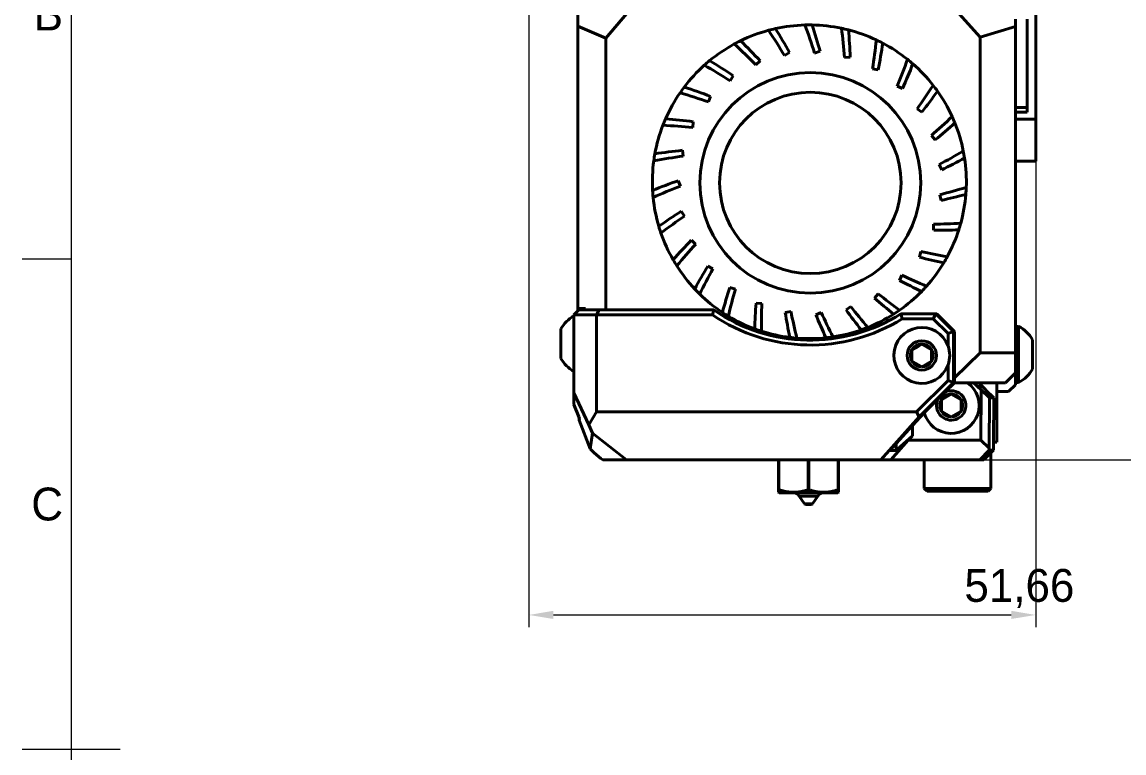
# Model space of a CAD drawing. Header units: millimetres. Extents: x 15 to 415, y 5 to 292.
# Drawn here: x 15 to 127.3, y 148.1 to 222.7 of the extents above; entities that cross this region are included whole.
import ezdxf

# ---------------------------------------------------------------- set-up
doc = ezdxf.new("R2010")
doc.units = ezdxf.units.MM
for name, color, linetype in [('Annotations', 7, 'Continuous'), ('Border', 7, 'Continuous'), ('Geometries', 7, 'Continuous')]:
    doc.layers.add(name, color=color, linetype=linetype)
doc.styles.add('Shapr0', font='txt', dxfattribs={"height": 3.3495})
doc.styles.add('Shapr2', font='txt', dxfattribs={"height": 3.3495})
doc.dimstyles.new('ISO-25', dxfattribs={"dimtxt": 2.5, "dimasz": 2.5, "dimexe": 1.25, "dimexo": 0.625, "dimtad": 1, "dimtxsty": 'Standard', "dimcen": 2.5, "dimadec": 0, "dimazin": 0, "dimtfac": 1, "dimtmove": 0, "dimatfit": 3, "dimfxl": 1, "dimarcsym": 0})

# ---------------------------------------------------------------- blocks, each defined once
blk = doc.blocks.new('*D2')
at = {"layer": 'Annotations', "color": 0, "linetype": 'Continuous', "lineweight": 15}
for p, q in [((73.97, 280.02), (155.9, 280.02)), ((154.65, 180.52), (154.65, 277.52)), ((77.22, 178.02), (155.9, 178.02))]:
    blk.add_line(p, q, dxfattribs=at)
at = {"layer": 'Annotations', "color": 0}
for points in [[(155.07, 277.52), (154.23, 277.52), (154.65, 280.02)], [(154.23, 180.52), (155.07, 180.52), (154.65, 178.02)]]:
    blk.add_solid(points, dxfattribs=at)
at = {"layer": 'Defpoints', "color": 0}
for p in [(73.34, 280.02), (154.65, 280.02), (76.6, 178.02)]:
    blk.add_point(p, dxfattribs=at)
at = {"layer": 'Annotations', "color": 0, "lineweight": 15, "insert": (152.28, 225.58), "char_height": 3.349, "attachment_point": 5, "rotation": 90, "style": 'Shapr2'}
blk.add_mtext('\\A1;102', dxfattribs=at)
blk = doc.blocks.new('*D3')
at = {"layer": 'Annotations', "color": 0, "linetype": 'Continuous', "lineweight": 15}
for p, q in [((66.65, 238.88), (66.65, 160.96)), ((118.31, 212.14), (118.31, 160.96)), ((69.15, 162.21), (115.81, 162.21))]:
    blk.add_line(p, q, dxfattribs=at)
at = {"layer": 'Annotations', "color": 0}
for points in [[(69.15, 162.63), (69.15, 161.8), (66.65, 162.21)], [(115.81, 161.8), (115.81, 162.63), (118.31, 162.21)]]:
    blk.add_solid(points, dxfattribs=at)
at = {"layer": 'Defpoints', "color": 0}
for p in [(66.65, 239.51), (118.31, 212.76), (118.31, 162.21)]:
    blk.add_point(p, dxfattribs=at)
at = {"layer": 'Annotations', "color": 0, "lineweight": 15, "insert": (116.64, 164.91), "char_height": 3.349, "attachment_point": 5, "style": 'Shapr2'}
blk.add_mtext('\\A1;51,66', dxfattribs=at)

msp = doc.modelspace()

# ---------------------------------------------------------------- linework, layer by layer
at = {"layer": 'Border', "linetype": 'Continuous', "lineweight": 15}
for p, q in [((20, 287), (20, 10)), ((20, 198.5), (15, 198.5)), ((25, 148.5), (15, 148.5))]:
    msp.add_line(p, q, dxfattribs=at)
at = {"layer": 'Geometries', "linetype": 'Continuous', "lineweight": 40}
for p, q in [((77.762, 224.88), (74.502, 221.05)), ((112.659, 221.129), (109.283, 224.88)), ((71.636, 223.481), (71.636, 222.275)), ((118.311, 223.481), (118.311, 212.763)), ((116.236, 222.981), (116.236, 222.224)), ((117.435, 222.981), (117.435, 213.981)), ((71.636, 193.473), (71.636, 222.275)), ((74.502, 221.05), (71.636, 222.275)), ((116.236, 222.224), (112.659, 221.129)), ((116.236, 222.224), (116.236, 213.981)), ((74.502, 221.05), (74.502, 193.323)), ((112.659, 188.937), (112.659, 221.129)), ((92.704, 219.263), (93.22, 219.57)), ((95.77, 219.52), (96.343, 219.699)), ((98.813, 219.063), (99.411, 219.105)), ((89.781, 218.307), (90.212, 218.724)), ((101.667, 217.917), (102.26, 217.82)), ((87.156, 216.701), (87.48, 217.206)), ((104.181, 216.143), (104.735, 215.912)), ((84.973, 214.534), (85.171, 215.1)), ((106.218, 213.837), (106.703, 213.485)), ((116.236, 213.981), (117.435, 213.981)), ((116.236, 213.981), (116.236, 213.481)), ((117.435, 213.481), (116.236, 213.481)), ((116.236, 213.481), (116.236, 212.763)), ((117.435, 213.981), (117.435, 213.481)), ((83.348, 211.921), (83.41, 212.518)), ((116.236, 212.763), (118.311, 212.763)), ((116.236, 212.763), (116.236, 208.481)), ((118.311, 212.763), (118.311, 208.481)), ((107.668, 211.124), (108.059, 210.669)), ((82.37, 209.005), (82.293, 209.6)), ((108.453, 208.149), (108.729, 207.617)), ((118.311, 208.481), (116.236, 208.481)), ((116.236, 208.481), (116.236, 190.282)), ((82.09, 205.941), (81.878, 206.502)), ((108.531, 205.074), (108.677, 204.492)), ((82.525, 202.895), (82.189, 203.392)), ((107.898, 202.063), (107.905, 201.463)), ((83.65, 200.032), (83.209, 200.438)), ((106.588, 199.28), (106.456, 198.694)), ((85.405, 197.505), (84.882, 197.799)), ((104.671, 196.874), (104.408, 196.334)), ((87.696, 195.452), (87.119, 195.617)), ((102.25, 194.974), (101.87, 194.51)), ((71.236, 192.823), (71.636, 193.223)), ((71.636, 193.473), (71.936, 193.473)), ((71.636, 193.223), (71.636, 193.473)), ((71.636, 193.223), (71.736, 193.323)), ((71.736, 193.323), (71.936, 193.323)), ((71.936, 193.473), (72.436, 193.473)), ((71.936, 193.473), (71.936, 193.323)), ((71.936, 193.323), (72.436, 193.323)), ((72.436, 193.323), (72.436, 193.473)), ((72.436, 193.323), (73.825, 193.323)), ((73.825, 193.323), (73.537, 192.823)), ((73.825, 193.323), (74.502, 193.323)), ((74.502, 193.323), (84.483, 193.323)), ((85.512, 193.323), (84.483, 193.323)), ((90.399, 193.982), (89.799, 194.009)), ((93.367, 193.174), (92.778, 193.063)), ((99.457, 193.685), (98.98, 193.32)), ((71.236, 192.689), (71.236, 192.823)), ((73.537, 192.823), (71.236, 192.823)), ((71.236, 187.076), (71.236, 192.689)), ((73.537, 182.926), (73.537, 192.823)), ((85.357, 192.823), (73.537, 192.823)), ((96.442, 193.074), (95.894, 192.829)), ((104.558, 192.923), (105.693, 192.923)), ((107.852, 192.423), (104.702, 192.423)), ((107.351, 192.923), (105.693, 192.923)), ((108.12, 192.923), (107.351, 192.923)), ((107.852, 192.423), (108.122, 192.921)), ((109.372, 190.914), (107.852, 192.423)), ((108.12, 192.923), (108.122, 192.921)), ((108.12, 192.923), (108.182, 192.923)), ((108.122, 192.921), (109.933, 191.123)), ((108.23, 192.923), (108.182, 192.923)), ((108.23, 192.923), (110.044, 191.123)), ((69.919, 188.382), (69.919, 191.382)), ((109.372, 190.914), (109.933, 191.12)), ((109.372, 189.659), (109.372, 190.914)), ((109.933, 191.123), (109.933, 191.12)), ((110.044, 191.123), (109.933, 191.123)), ((109.933, 191.12), (109.933, 185.925)), ((110.044, 191.123), (110.044, 190.619)), ((116.319, 191.632), (116.319, 190.282)), ((116.567, 191.632), (116.319, 191.632)), ((116.567, 191.632), (116.567, 185.932)), ((106.694, 189.837), (106.344, 189.635)), ((106.694, 189.837), (106.877, 189.732)), ((110.044, 186.411), (110.044, 190.619)), ((116.319, 190.282), (116.236, 190.282)), ((116.236, 190.282), (116.236, 188.937)), ((116.319, 190.282), (116.319, 187.282)), ((117.969, 190.282), (117.969, 187.282)), ((105.694, 189.26), (106.344, 189.635)), ((105.694, 189.26), (105.694, 188.105)), ((107.694, 189.26), (106.877, 189.732)), ((107.694, 188.105), (107.694, 189.26)), ((110.044, 186.384), (112.659, 188.937)), ((112.659, 188.937), (116.236, 188.937)), ((116.236, 188.937), (116.236, 187.282)), ((105.694, 188.105), (105.762, 188.066)), ((106.344, 187.73), (105.762, 188.066)), ((106.694, 187.528), (106.344, 187.73)), ((106.694, 187.528), (107.694, 188.105)), ((109.372, 186.131), (109.372, 187.706)), ((71.236, 184.871), (71.236, 187.076)), ((115.236, 185.891), (116.236, 186.891)), ((116.236, 187.282), (116.319, 187.282)), ((116.236, 187.282), (116.236, 186.891)), ((116.236, 186.891), (116.236, 185.691)), ((116.319, 187.282), (116.319, 185.932)), ((106.143, 182.926), (109.372, 186.131)), ((109.933, 185.923), (108.746, 184.744)), ((110.012, 185.891), (109.051, 184.938)), ((109.372, 186.131), (109.933, 185.925)), ((109.933, 185.925), (109.933, 185.923)), ((109.933, 185.923), (110.044, 185.923)), ((110.012, 185.891), (110.044, 185.923)), ((111.365, 185.891), (110.012, 185.891)), ((110.044, 186.389), (110.044, 186.411)), ((110.044, 186.384), (110.044, 186.389)), ((110.044, 186.384), (110.044, 185.923)), ((111.942, 185.891), (111.365, 185.891)), ((112.444, 185.891), (111.942, 185.891)), ((112.381, 185.507), (112.731, 185.155)), ((112.894, 185.497), (112.381, 185.507)), ((112.837, 185.891), (112.444, 185.891)), ((112.837, 185.891), (113.185, 185.891)), ((113.182, 185.206), (112.894, 185.497)), ((113.236, 185.891), (113.185, 185.891)), ((114.344, 185.891), (113.236, 185.891)), ((114.344, 184.991), (114.344, 185.891)), ((115.236, 185.891), (114.344, 185.891)), ((115.536, 184.991), (116.236, 185.691)), ((116.567, 185.932), (116.319, 185.932)), ((71.236, 184.871), (72.766, 181.592)), ((71.236, 183.674), (71.236, 184.871)), ((108.539, 184.539), (106.412, 182.427)), ((107.214, 183.114), (108.344, 184.236)), ((108.344, 184.236), (109.051, 184.938)), ((108.746, 184.744), (108.539, 184.539)), ((108.694, 184.16), (108.768, 184.202)), ((109.694, 184.737), (108.768, 184.202)), ((110.694, 184.16), (109.694, 184.737)), ((112.702, 180.023), (112.731, 185.155)), ((112.731, 185.155), (113.583, 184.341)), ((113.182, 185.206), (113.236, 185.151)), ((114.039, 184.341), (113.236, 185.151)), ((113.583, 184.341), (113.554, 179.209)), ((113.583, 184.341), (114.039, 184.341)), ((114.039, 184.341), (114.013, 179.823)), ((114.344, 179.823), (114.344, 184.991)), ((115.536, 184.991), (114.344, 184.991)), ((71.236, 183.674), (71.755, 182.403)), ((106.947, 182.823), (107.214, 183.114)), ((108.694, 184.16), (108.694, 183.934)), ((108.694, 183.48), (108.694, 183.934)), ((108.694, 183.005), (108.694, 183.48)), ((110.694, 183.005), (110.694, 184.16)), ((71.755, 182.403), (71.822, 182.241)), ((71.763, 182.08), (71.755, 182.403)), ((71.822, 182.241), (71.763, 182.08)), ((72.891, 179.145), (71.763, 182.08)), ((72.766, 181.592), (73.537, 182.926)), ((106.143, 182.926), (73.537, 182.926)), ((102.515, 178.023), (106.412, 182.427)), ((105.752, 181.519), (106.947, 182.823)), ((106.412, 182.427), (106.143, 182.926)), ((108.694, 183.005), (108.987, 182.836)), ((109.694, 182.428), (108.987, 182.836)), ((109.694, 182.428), (110.694, 183.005)), ((109.694, 182.082), (109.718, 182.083)), ((72.766, 181.592), (73.124, 180.747)), ((104.08, 179.696), (105.752, 181.519)), ((105.752, 181.519), (105.752, 180.467)), ((73.124, 180.747), (72.891, 179.145)), ((76.599, 178.023), (73.124, 180.747)), ((103.438, 178.996), (104.08, 179.696)), ((103.534, 178.023), (105.304, 180.023)), ((104.088, 178.996), (104.08, 179.696)), ((105.752, 180.467), (104.232, 179.123)), ((105.752, 180.467), (105.304, 180.023)), ((105.304, 180.023), (110.63, 180.023)), ((112.702, 180.023), (110.63, 180.023)), ((113.554, 179.209), (112.702, 180.023)), ((114.013, 179.823), (114.009, 179.023)), ((114.344, 179.823), (114.013, 179.823)), ((72.891, 179.145), (73.307, 178.729)), ((73.307, 178.729), (73.973, 178.18)), ((103.438, 178.996), (104.088, 178.996)), ((104.088, 178.996), (104.232, 179.123)), ((112.607, 178.023), (113.562, 179.023)), ((113.744, 178.759), (113.021, 178.037)), ((113.554, 179.209), (113.562, 179.023)), ((113.562, 179.023), (114.009, 179.023)), ((114.009, 179.023), (113.744, 178.759)), ((113.744, 178.759), (113.744, 175.123)), ((73.973, 178.18), (74.175, 178.023)), ((76.599, 178.023), (74.175, 178.023)), ((92.097, 178.023), (76.599, 178.023)), ((92.097, 178.023), (92.097, 174.981)), ((92.136, 178.023), (92.097, 178.023)), ((92.135, 175.294), (92.136, 178.023)), ((95.108, 178.023), (92.136, 178.023)), ((95.108, 178.023), (95.109, 176.219)), ((95.186, 178.023), (95.108, 178.023)), ((95.186, 178.023), (95.185, 176.217)), ((98.158, 178.023), (95.186, 178.023)), ((98.158, 178.023), (98.159, 174.981)), ((98.197, 178.023), (98.158, 178.023)), ((98.197, 174.981), (98.197, 178.023)), ((102.515, 178.023), (98.197, 178.023)), ((103.534, 178.023), (102.515, 178.023)), ((103.534, 178.023), (104.214, 178.023)), ((104.214, 178.023), (106.043, 178.023)), ((106.944, 178.023), (106.043, 178.023)), ((106.944, 178.023), (106.944, 175.123)), ((106.944, 178.023), (110.911, 178.023)), ((110.911, 178.023), (111.691, 178.023)), ((112.607, 178.023), (111.691, 178.023)), ((113.006, 178.023), (112.607, 178.023)), ((113.021, 178.037), (113.006, 178.023)), ((92.135, 174.981), (92.135, 175.294)), ((95.109, 174.981), (95.109, 176.219)), ((95.185, 174.981), (95.185, 176.217)), ((92.097, 174.981), (92.097, 174.722)), ((92.135, 174.981), (92.097, 174.981)), ((92.097, 174.722), (92.167, 174.681)), ((92.18, 174.967), (92.135, 174.981)), ((93.53, 174.681), (92.167, 174.681)), ((96.764, 174.681), (93.53, 174.681)), ((94.186, 174.34), (94.751, 173.533)), ((96.108, 174.34), (94.186, 174.34)), ((95.185, 174.981), (95.109, 174.981)), ((96.108, 174.34), (95.543, 173.533)), ((98.127, 174.681), (96.764, 174.681)), ((98.197, 174.722), (98.127, 174.681)), ((98.197, 174.981), (98.159, 174.981)), ((98.197, 174.722), (98.197, 174.981)), ((106.944, 175.123), (107.244, 174.823)), ((106.944, 175.123), (113.744, 175.123)), ((113.444, 174.823), (107.244, 174.823)), ((113.744, 175.123), (113.444, 174.823)), ((95.543, 173.533), (94.751, 173.533)), ((95.445, 173.481), (94.849, 173.481))]:
    msp.add_line(p, q, dxfattribs=at)
at = {"layer": 'Geometries', "linetype": 'Continuous', "lineweight": 40, "flags": 128}
for points in [[(85.512, 193.323), (85.434, 193.073), (85.357, 192.823)], [(104.702, 192.423), (104.63, 192.673), (104.558, 192.923)], [(95.109, 174.981), (95.066, 174.968), (95.024, 174.954), (94.982, 174.941), (94.941, 174.929), (94.9, 174.917), (94.86, 174.905), (94.819, 174.894), (94.776, 174.882), (94.732, 174.871), (94.689, 174.86), (94.647, 174.849), (94.604, 174.839), (94.557, 174.829), (94.511, 174.819), (94.465, 174.809), (94.419, 174.8), (94.374, 174.792), (94.329, 174.784), (94.284, 174.776), (94.239, 174.769), (94.189, 174.762), (94.139, 174.755), (94.089, 174.749), (94.039, 174.743), (93.989, 174.739), (93.94, 174.734), (93.891, 174.731), (93.837, 174.727), (93.783, 174.725), (93.729, 174.723), (93.676, 174.722), (93.622, 174.722), (93.573, 174.722), (93.525, 174.723), (93.476, 174.724), (93.427, 174.726), (93.378, 174.729), (93.33, 174.732), (93.282, 174.736), (93.233, 174.741), (93.185, 174.746), (93.135, 174.751), (93.085, 174.758), (93.034, 174.765), (92.984, 174.772), (92.933, 174.781), (92.881, 174.79), (92.83, 174.799), (92.789, 174.807), (92.747, 174.816), (92.706, 174.824), (92.664, 174.834), (92.622, 174.844), (92.58, 174.854), (92.538, 174.864), (92.496, 174.875), (92.453, 174.886), (92.409, 174.898), (92.365, 174.911), (92.32, 174.924), (92.274, 174.938), (92.229, 174.952), (92.182, 174.966), (92.18, 174.967)], [(98.159, 174.981), (98.116, 174.968), (98.074, 174.954), (98.032, 174.941), (97.991, 174.929), (97.95, 174.917), (97.91, 174.905), (97.869, 174.894), (97.826, 174.882), (97.782, 174.871), (97.739, 174.86), (97.697, 174.849), (97.654, 174.839), (97.607, 174.829), (97.561, 174.819), (97.515, 174.809), (97.469, 174.8), (97.424, 174.792), (97.379, 174.784), (97.334, 174.776), (97.289, 174.769), (97.239, 174.762), (97.189, 174.755), (97.139, 174.749), (97.089, 174.743), (97.039, 174.739), (96.99, 174.734), (96.941, 174.731), (96.887, 174.727), (96.833, 174.725), (96.779, 174.723), (96.726, 174.722), (96.672, 174.722), (96.623, 174.722), (96.575, 174.723), (96.526, 174.724), (96.477, 174.726), (96.428, 174.729), (96.38, 174.732), (96.332, 174.736), (96.283, 174.741), (96.235, 174.746), (96.185, 174.751), (96.135, 174.758), (96.084, 174.765), (96.034, 174.772), (95.983, 174.781), (95.931, 174.79), (95.88, 174.799), (95.839, 174.807), (95.797, 174.816), (95.756, 174.824), (95.714, 174.834), (95.672, 174.844), (95.63, 174.854), (95.588, 174.864), (95.546, 174.875), (95.503, 174.886), (95.459, 174.898), (95.415, 174.911), (95.37, 174.924), (95.324, 174.938), (95.279, 174.952), (95.232, 174.966), (95.185, 174.981)]]:
    msp.add_lwpolyline(points, dxfattribs=at)
at = {"layer": 'Geometries', "linetype": 'Continuous', "lineweight": 40}
for centre, radius in [((95.336, 206.277), 11.25), ((95.336, 206.277), 9.25), ((106.694, 188.682), 1.5)]:
    msp.add_circle(centre, radius, dxfattribs=at)
for centre, radius, start, end in [((95.236, 206.391), 16, 91.62327, 102.49278), ((95.236, 206.391), 16, 89.03083, 91.62327), ((45.399, 203.76), 52.779, 17.3743, 20.66415), ((39.349, 203.455), 59.264, 15.90889, 18.63225), ((95.236, 206.391), 16, 78.17138, 89.03083), ((95.236, 206.391), 16, 105.086, 115.95965), ((95.236, 206.391), 16, 102.49278, 105.086), ((47.326, 192.311), 52.779, 30.70763, 34.01944), ((41.509, 190.619), 59.264, 29.24222, 31.98655), ((95.236, 206.391), 16, 75.58078, 78.17138), ((46.165, 215.344), 52.779, 4.04097, 7.30155), ((40.207, 216.442), 59.264, 2.57556, 5.27166), ((95.236, 206.391), 16, 64.73678, 75.58078), ((95.236, 206.391), 16, 118.55255, 129.42422), ((95.236, 206.391), 16, 115.95965, 118.55255), ((51.841, 181.616), 52.779, 44.04097, 47.36622), ((46.571, 178.628), 59.264, 42.57556, 45.33343), ((49.581, 226.439), 52.779, 350.70763, 353.93325), ((95.236, 206.391), 16, 62.14898, 64.73678), ((44.038, 228.882), 59.264, 349.24222, 351.90629), ((95.236, 206.391), 16, 51.32501, 62.14898), ((95.236, 206.391), 16, 132.01571, 142.87941), ((95.236, 206.391), 16, 129.42422, 132.01571), ((58.701, 172.25), 52.779, 57.3743, 60.70375), ((54.262, 168.127), 59.264, 55.90889, 58.67213), ((55.464, 236.447), 52.779, 337.3743, 340.56117), ((50.633, 240.103), 59.264, 335.90889, 338.53789), ((95.236, 206.391), 16, 48.74081, 51.32501), ((95.236, 206.391), 16, 37.94033, 48.74081), ((95.236, 206.391), 16, 142.87941, 145.4685), ((64.167, 159.683), 59.264, 69.24222, 72.00239), ((63.497, 244.829), 52.779, 324.04097, 327.18743), ((59.639, 249.5), 59.264, 322.57556, 325.16839), ((95.236, 206.391), 16, 35.36036, 37.94033), ((95.236, 206.391), 16, 24.58556, 35.36036), ((95.236, 206.391), 16, 145.4685, 156.3187), ((67.535, 164.719), 52.779, 70.70763, 74.03184), ((95.236, 206.391), 16, 156.3187, 158.90451), ((75.752, 153.751), 59.264, 82.57556, 85.3244), ((73.245, 251.133), 52.779, 310.70763, 313.81423), ((70.569, 256.567), 59.264, 309.24222, 311.79975), ((95.236, 206.391), 16, 22.01018, 24.58556), ((95.236, 206.391), 16, 11.26185, 22.01018), ((95.236, 206.391), 16, 158.90451, 169.73642), ((77.869, 159.428), 52.779, 84.04097, 87.35078), ((95.236, 206.391), 16, 169.73642, 172.31827), ((89.144, 156.662), 52.779, 97.3743, 100.66139), ((88.394, 150.651), 59.264, 95.90889, 98.63879), ((84.185, 255.018), 52.779, 297.3743, 300.44374), ((95.236, 206.391), 16, 8.69118, 11.26185), ((95.236, 206.391), 16, 172.31827, 183.12808), ((82.834, 260.923), 59.264, 295.90889, 298.43389), ((95.236, 206.391), 16, 357.96864, 8.69118), ((101.409, 150.549), 59.264, 109.24222, 111.94661), ((95.236, 206.391), 16, 183.12808, 185.70549), ((100.753, 156.572), 52.779, 110.70763, 113.96492), ((95.726, 256.276), 52.779, 284.04097, 287.07795), ((95.236, 206.391), 16, 355.40256, 357.96864), ((95.236, 206.391), 16, 185.70549, 196.4906), ((95.773, 262.334), 59.264, 282.57556, 285.07254), ((95.236, 206.391), 16, 344.70373, 355.40256), ((114.097, 153.452), 59.264, 122.57556, 125.24928), ((112.07, 159.161), 52.779, 124.04097, 127.26303), ((107.246, 254.838), 52.779, 270.70763, 273.71859), ((95.236, 206.391), 16, 342.14186, 344.70373), ((95.236, 206.391), 16, 196.4906, 199.06335), ((95.236, 206.391), 16, 199.06335, 209.82246), ((108.689, 260.722), 59.264, 269.24222, 271.71721), ((95.236, 206.391), 16, 331.46335, 342.14186), ((125.774, 159.203), 59.264, 135.90889, 138.54845), ((122.485, 164.29), 52.779, 137.3743, 140.5576), ((118.124, 250.782), 52.779, 257.3743, 260.36702), ((95.236, 206.391), 16, 209.82246, 212.39055), ((95.236, 206.391), 16, 212.39055, 223.12373), ((135.81, 167.491), 59.264, 149.24222, 151.84598), ((120.885, 256.175), 59.264, 255.90889, 258.36904), ((95.236, 206.391), 16, 318.24244, 328.90509), ((95.236, 206.391), 16, 328.90509, 331.46335), ((131.436, 171.682), 52.779, 150.70763, 153.85075), ((127.773, 244.328), 52.779, 244.04097, 247.0242), ((95.236, 206.391), 16, 223.12373, 225.68744), ((143.663, 177.87), 59.264, 162.57556, 165.14377), ((138.441, 180.94), 52.779, 164.04097, 167.14461), ((131.703, 248.938), 59.264, 242.57556, 245.0288), ((95.236, 206.391), 16, 315.68699, 318.24244), ((95.236, 206.391), 16, 225.68744, 236.39615), ((140.561, 239.401), 59.264, 229.24222, 231.69683), ((135.674, 235.821), 52.779, 230.70763, 233.6906), ((95.236, 206.391), 16, 305.03488, 315.68699), ((95.336, 207.441), 17.2, 235.17059, 302.42309), ((148.912, 189.781), 59.264, 175.90889, 178.44371), ((143.122, 191.564), 52.779, 177.3743, 180.44128), ((145.227, 202.981), 52.779, 190.70763, 193.7427), ((146.981, 228.078), 59.264, 215.90889, 218.37306), ((141.4, 225.722), 52.779, 217.3743, 220.36622), ((95.236, 206.391), 16, 302.4813, 305.03488), ((72.714, 189.882), 3.172, 117.77959, 151.77733), ((95.336, 207.441), 17.7, 235.68154, 301.94942), ((95.236, 206.391), 16, 236.39615, 238.95597), ((95.236, 206.391), 16, 238.95597, 249.64296), ((151.272, 202.581), 59.264, 189.24222, 191.74759), ((150.617, 215.581), 59.264, 202.57556, 205.05695), ((144.643, 214.575), 52.779, 204.04097, 207.05057), ((95.236, 206.391), 16, 291.83387, 302.4813), ((95.236, 206.391), 16, 249.64296, 252.19959), ((95.236, 206.391), 16, 252.19959, 262.86876), ((95.236, 206.391), 16, 278.6323, 289.28112), ((95.236, 206.391), 16, 289.28112, 291.83387), ((106.694, 188.682), 2.85, 20.03335, 258.32435), ((115.175, 188.782), 3.172, 28.22267, 63.96274), ((95.236, 206.391), 16, 262.86876, 265.42308), ((95.236, 206.391), 16, 265.42308, 276.07929), ((95.236, 206.391), 16, 276.07929, 278.6323), ((106.694, 188.682), 1.155, 90, 150), ((106.694, 188.682), 1.155, 30, 90), ((106.694, 188.682), 1.155, 150, 210), ((106.694, 188.682), 1.155, 330, 30), ((106.694, 188.682), 2.85, 339.96665, 20.03335), ((72.714, 189.882), 3.172, 208.22267, 242.22041), ((106.694, 188.682), 1.155, 210, 270), ((106.694, 188.682), 2.85, 258.32435, 339.96665), ((106.694, 188.682), 1.155, 270, 330), ((115.175, 188.782), 3.172, 296.03726, 331.77734), ((109.694, 183.582), 2.85, 195.45071, 54.11203), ((109.331, 182.47), 4.304, 44.87498, 52.6509), ((109.847, 182.477), 4.29, 44.74394, 52.74497), ((109.694, 183.582), 1.5, 154.18036, 270), ((109.694, 183.582), 1.155, 90, 150), ((109.694, 183.582), 1.5, 270.91268, 115.38419), ((109.694, 183.582), 1.155, 30, 90), ((109.694, 183.582), 1.155, 150, 210), ((109.694, 183.582), 1.155, 330, 30), ((109.694, 183.582), 1.155, 210, 270), ((109.694, 183.582), 1.155, 270, 330), ((93.53, 173.881), 0.8, 35, 90), ((96.764, 173.881), 0.8, 90, 145), ((94.849, 173.601), 0.12, 215, 270), ((95.445, 173.601), 0.12, 270, 325)]:
    msp.add_arc(centre, radius, start, end, dxfattribs=at)

# ---------------------------------------------------------------- texts
at = {"layer": 'Border', "linetype": 'Continuous', "lineweight": 15, "char_height": 3.349, "width": 3.3495, "attachment_point": 6, "style": 'Shapr0'}
for s, insert in [('B', (19.175, 223.5)), ('C', (19.175, 173.5))]:
    msp.add_mtext(s, dxfattribs=dict(at, insert=insert))

# ---------------------------------------------------------------- dimensions: what is measured, and where the dimension line sits
at = {"layer": 'Annotations', "linetype": 'Continuous', "lineweight": 15}
dim = msp.add_linear_dim(base=(154.65, 280.019), p1=(76.599, 178.023), p2=(73.341, 280.019), angle=90, dimstyle='ISO-25', override={"dimscale": 1, "dimgap": 0.7, "dimdec": 2, "dimlfac": 1, "dimrnd": 0.01, "dimzin": 8, "dimdsep": 44, "dimtxsty": 'Shapr2', "dimse1": 0, "dimse2": 0, "dimadec": 2, "dimtol": 0, "dimlim": 0, "dimtp": 0, "dimtm": 0, "dimtfac": 0.6, "dimtdec": 8, "dimfrac": 2, "dimtolj": 1, "dimlwd": 15, "dimlwe": 15}, dxfattribs=at)
dim.commit()
dim.dimension.update_dxf_attribs({"geometry": '*D2', "text_midpoint": (154.65, 225.582), "dimtype": 160})
dim = msp.add_linear_dim(base=(118.311, 162.213), p1=(66.651, 239.507), p2=(118.311, 212.763), dimstyle='ISO-25', override={"dimscale": 1, "dimgap": 0.7, "dimdec": 2, "dimlfac": 1, "dimrnd": 0.01, "dimzin": 8, "dimdsep": 44, "dimtxsty": 'Shapr2', "dimse1": 0, "dimse2": 0, "dimadec": 2, "dimtol": 0, "dimlim": 0, "dimtp": 0, "dimtm": 0, "dimtfac": 0.6, "dimtdec": 8, "dimfrac": 2, "dimtolj": 1, "dimlwd": 15, "dimlwe": 15}, dxfattribs=at)
dim.commit()
dim.dimension.update_dxf_attribs({"geometry": '*D3', "text_midpoint": (116.638, 162.213), "dimtype": 160})

doc.saveas('drawing.dxf')
